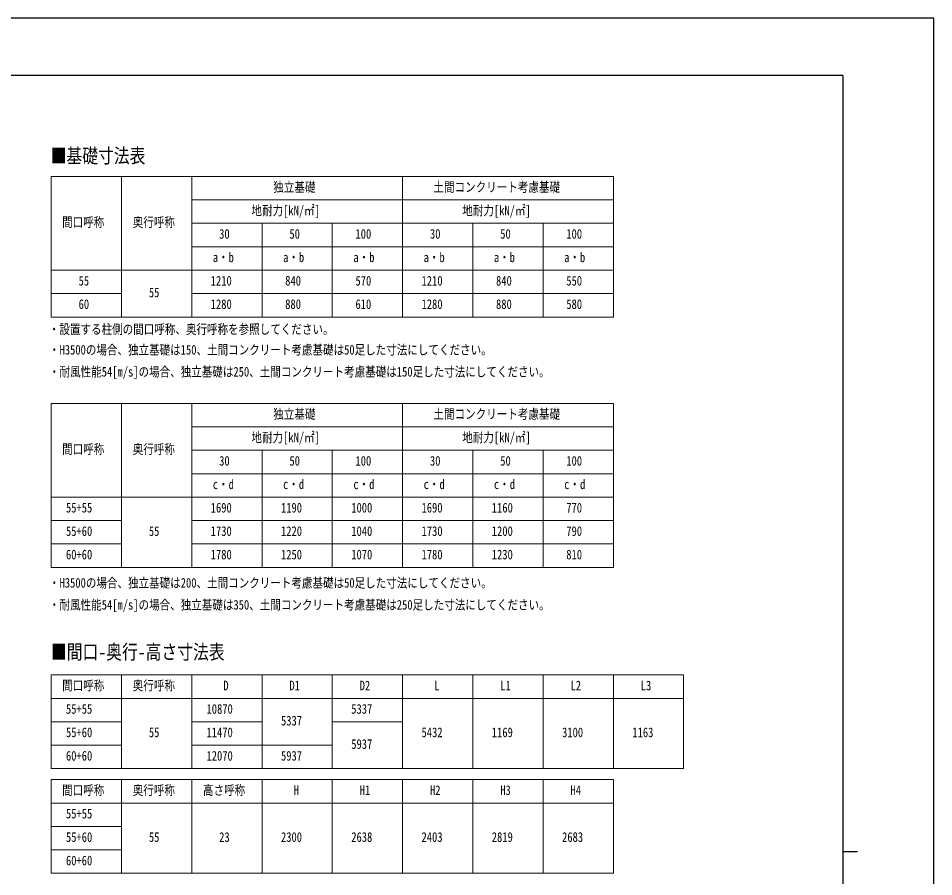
# Model space of a CAD drawing. Units: millimetres, scale not verified. Extents: x -21025 to 21025, y -14850 to 14850.
# Drawn here: x 5393 to 21025, y 194 to 14850 of the extents above; entities that cross this region are included whole.
import ezdxf
from ezdxf.enums import TextEntityAlignment as Align

# ---------------------------------------------------------------- set-up
doc = ezdxf.new("R2010")
doc.units = ezdxf.units.MM
doc.header["$LTSCALE"] = 60
doc.layers.add('0-1_TABLE1', color=7, linetype='Continuous', lineweight=18)
doc.layers.add('0-2_USER1', color=3, linetype='Continuous')
doc.layers.add('0-8_YKK_ZWAK', color=7, linetype='Continuous')
doc.styles.add('ＭＳ ゴシック', font='')
doc.styles.get('ＭＳ ゴシック').set_extended_font_data('MS Gothic')

msp = doc.modelspace()

# ---------------------------------------------------------------- linework, layer by layer
at = {"layer": '0-1_TABLE1'}
for p, q in [((5955.1, 12150), (15555.1, 12150)), ((5955.1, 12150), (5955.1, 9750)), ((7155.1, 12150), (7155.1, 9750)), ((8355.1, 12150), (8355.1, 9750)), ((11955.1, 12150), (11955.1, 9750)), ((8355.1, 11750), (15555.1, 11750)), ((8355.1, 11350), (15555.1, 11350)), ((9555.1, 11350), (9555.1, 9750)), ((10755.1, 11350), (10755.1, 9750)), ((13155.1, 11350), (13155.1, 9750)), ((14355.1, 11350), (14355.1, 9750)), ((8355.1, 10950), (15555.1, 10950)), ((5955.1, 10550), (15555.1, 10550)), ((5955.1, 10150), (7155.1, 10150)), ((8355.1, 10150), (15555.1, 10150)), ((5955.1, 8275), (15555.1, 8275)), ((5955.1, 8275), (5955.1, 5475)), ((7155.1, 8275), (7155.1, 5475)), ((8355.1, 8275), (8355.1, 5475)), ((11955.1, 8275), (11955.1, 5475)), ((8355.1, 7875), (15555.1, 7875)), ((8355.1, 7475), (15555.1, 7475)), ((9555.1, 7475), (9555.1, 5475)), ((10755.1, 7475), (10755.1, 5475)), ((13155.1, 7475), (13155.1, 5475)), ((14355.1, 7475), (14355.1, 5475)), ((8355.1, 7075), (15555.1, 7075)), ((5955.1, 6675), (15555.1, 6675)), ((5955.1, 6275), (7155.1, 6275)), ((8355.1, 6275), (15555.1, 6275)), ((5955.1, 5875), (7155.1, 5875)), ((8355.1, 5875), (15555.1, 5875)), ((5955.1, 3639), (16755.1, 3639)), ((5955.1, 3639), (5955.1, 2039)), ((7155.1, 3639), (7155.1, 2039)), ((8355.1, 3639), (8355.1, 2039)), ((9555.1, 3639), (9555.1, 2039)), ((10755.1, 3639), (10755.1, 2039)), ((11955.1, 3639), (11955.1, 2039)), ((13155.1, 3639), (13155.1, 2039)), ((14355.1, 3639), (14355.1, 2039)), ((15555.1, 3639), (15555.1, 2039)), ((16755.1, 3639), (16755.1, 2039)), ((5955.1, 3239), (16755.1, 3239)), ((5955.1, 2839), (7155.1, 2839)), ((8355.1, 2839), (9555.1, 2839)), ((10755.1, 2839), (11955.1, 2839)), ((5955.1, 2439), (7155.1, 2439)), ((8355.1, 2439), (10755.1, 2439)), ((5955.1, 2039), (16755.1, 2039)), ((5955.1, 1851.29), (15555.1, 1851.29)), ((5955.1, 1851.29), (5955.1, 251.29)), ((7155.1, 1851.29), (7155.1, 251.29)), ((8355.1, 1851.29), (8355.1, 251.29)), ((9555.1, 1851.29), (9555.1, 251.29)), ((10755.1, 1851.29), (10755.1, 251.29)), ((11955.1, 1851.29), (11955.1, 251.29)), ((13155.1, 1851.29), (13155.1, 251.29)), ((14355.1, 1851.29), (14355.1, 251.29)), ((15555.1, 1851.29), (15555.1, 251.29)), ((5955.1, 1451.29), (15555.1, 1451.29)), ((5955.1, 1051.29), (7155.1, 1051.29)), ((5955.1, 651.29), (7155.1, 651.29)), ((5955.1, 251.29), (15555.1, 251.29))]:
    msp.add_line(p, q, dxfattribs=at)
for points in [[(15555.1, 12150), (15555.1, 11350), (15555.1, 9750)], [(5955.1, 9750), (7155.1, 9750), (8355.1, 9750), (15555.1, 9750)], [(15555.1, 8275), (15555.1, 7475), (15555.1, 5475)], [(5955.1, 5475), (7155.1, 5475), (8355.1, 5475), (15555.1, 5475)]]:
    msp.add_lwpolyline(points, dxfattribs=at)
at = {"layer": '0-8_YKK_ZWAK'}
for p, q in [((19475.1, 13875), (-19524.9, 13875)), ((19475.1, 13875), (19475.1, -12625)), ((19475.1, 625), (19725.1, 625))]:
    msp.add_line(p, q, dxfattribs=at)
msp.add_lwpolyline([(-21025, -14850), (21025, -14850), (21025, 14850), (-21025, 14850)], close=True, dxfattribs=at)

# ---------------------------------------------------------------- texts
at = {"layer": '0-1_TABLE1', "style": 'ＭＳ ゴシック', "width": 0.8}
for s, p in [('独立基礎', (9747.1, 11837.5)), ('土間コンクリート考慮基礎', (12483.1, 11837.5)), ('地耐力[kN/㎡]', (9375.1, 11437.5)), ('地耐力[kN/㎡]', (12975.1, 11437.5)), ('間口呼称', (6141.1, 11237.5)), ('奥行呼称', (7347.1, 11237.5)), ('30', (8823.1, 11037.5)), ('50', (10023.1, 11037.5)), ('100', (11151.1, 11037.5)), ('30', (12423.1, 11037.5)), ('50', (13623.1, 11037.5)), ('100', (14751.1, 11037.5)), ('a・b', (8715.1, 10637.5)), ('a・b', (9915.1, 10637.5)), ('a・b', (11115.1, 10637.5)), ('a・b', (12315.1, 10637.5)), ('a・b', (13515.1, 10637.5)), ('a・b', (14715.1, 10637.5)), ('55', (6423.1, 10237.5)), ('1210', (8679.1, 10237.5)), ('840', (9951.1, 10237.5)), ('570', (11151.1, 10237.5)), ('1210', (12279.1, 10237.5)), ('840', (13551.1, 10237.5)), ('550', (14751.1, 10237.5)), ('55', (7623.1, 10037.5)), ('60', (6423.1, 9837.5)), ('1280', (8679.1, 9837.5)), ('880', (9951.1, 9837.5)), ('610', (11151.1, 9837.5)), ('1280', (12279.1, 9837.5)), ('880', (13551.1, 9837.5)), ('580', (14751.1, 9837.5)), ('独立基礎', (9747.1, 7962.5)), ('土間コンクリート考慮基礎', (12483.1, 7962.5)), ('地耐力[kN/㎡]', (9375.1, 7562.5)), ('地耐力[kN/㎡]', (12975.1, 7562.5)), ('間口呼称', (6141.1, 7362.5)), ('奥行呼称', (7347.1, 7362.5)), ('30', (8823.1, 7162.5)), ('50', (10023.1, 7162.5)), ('100', (11151.1, 7162.5)), ('30', (12423.1, 7162.5)), ('50', (13623.1, 7162.5)), ('100', (14751.1, 7162.5)), ('c・d', (8715.1, 6762.5)), ('c・d', (9915.1, 6762.5)), ('c・d', (11115.1, 6762.5)), ('c・d', (12315.1, 6762.5)), ('c・d', (13515.1, 6762.5)), ('c・d', (14715.1, 6762.5)), ('55+55', (6207.1, 6362.5)), ('1690', (8679.1, 6362.5)), ('1190', (9879.1, 6362.5)), ('1000', (11079.1, 6362.5)), ('1690', (12279.1, 6362.5)), ('1160', (13479.1, 6362.5)), ('770', (14751.1, 6362.5)), ('55+60', (6207.1, 5962.5)), ('55', (7623.1, 5962.5)), ('1730', (8679.1, 5962.5)), ('1220', (9879.1, 5962.5)), ('1040', (11079.1, 5962.5)), ('1730', (12279.1, 5962.5)), ('1200', (13479.1, 5962.5)), ('790', (14751.1, 5962.5)), ('60+60', (6207.1, 5562.5)), ('1780', (8679.1, 5562.5)), ('1250', (9879.1, 5562.5)), ('1070', (11079.1, 5562.5)), ('1780', (12279.1, 5562.5)), ('1230', (13479.1, 5562.5)), ('810', (14751.1, 5562.5)), ('間口呼称', (6141.1, 3326.5)), ('奥行呼称', (7347.1, 3326.5)), ('D', (8895.1, 3326.5)), ('D1', (10023.1, 3326.5)), ('D2', (11223.1, 3326.5)), ('L', (12495.1, 3326.5)), ('L1', (13623.1, 3326.5)), ('L2', (14823.1, 3326.5)), ('L3', (16023.1, 3326.5)), ('55+55', (6207.1, 2926.5)), ('10870', (8607.1, 2926.5)), ('5337', (11079.1, 2926.5)), ('5337', (9879.1, 2726.5)), ('55+60', (6207.1, 2526.5)), ('55', (7623.1, 2526.5)), ('11470', (8607.1, 2526.5)), ('5432', (12279.1, 2526.5)), ('1169', (13479.1, 2526.5)), ('3100', (14679.1, 2526.5)), ('1163', (15879.1, 2526.5)), ('5937', (11079.1, 2326.5)), ('60+60', (6207.1, 2126.5)), ('12070', (8607.1, 2126.5)), ('5937', (9879.1, 2126.5)), ('間口呼称', (6141.1, 1538.79)), ('奥行呼称', (7347.1, 1538.79)), ('高さ呼称', (8547.1, 1538.79)), ('H', (10095.1, 1538.79)), ('H1', (11223.1, 1538.79)), ('H2', (12423.1, 1538.79)), ('H3', (13623.1, 1538.79)), ('H4', (14823.1, 1538.79)), ('55+55', (6207.1, 1138.79)), ('55+60', (6207.1, 738.79)), ('55', (7623.1, 738.79)), ('23', (8823.1, 738.79)), ('2300', (9879.1, 738.79)), ('2638', (11079.1, 738.79)), ('2403', (12279.1, 738.79)), ('2819', (13479.1, 738.79)), ('2683', (14679.1, 738.79)), ('60+60', (6207.1, 338.79))]:
    msp.add_text(s, height=165, dxfattribs=at).set_placement(p, align=Align.BOTTOM_LEFT)
at = {"layer": '0-2_USER1', "style": 'ＭＳ ゴシック', "width": 0.8}
for s, height, p in [('■基礎寸法表', 247.1, (5945.58, 12306.13)), ('・設置する柱側の間口呼称、奥行呼称を参照してください。', 165, (5914.8, 9410.01)), ('・H3500の場合、独立基礎は150、土間コンクリート考慮基礎は50足した寸法にしてください。', 165, (5917.57, 9058.95)), ('・耐風性能54[m/s]の場合、独立基礎は250、土間コンクリート考慮基礎は150足した寸法にしてください。', 165, (5917.57, 8683.95)), ('・H3500の場合、独立基礎は200、土間コンクリート考慮基礎は50足した寸法にしてください。', 165, (5917.57, 5079.61)), ('・耐風性能54[m/s]の場合、独立基礎は350、土間コンクリート考慮基礎は250足した寸法にしてください。', 165, (5917.57, 4704.61)), ('■間口-奥行-高さ寸法表', 247.1, (5950.64, 3833.26))]:
    msp.add_text(s, height=height, dxfattribs=at).set_placement(p, align=Align.BOTTOM_LEFT)

doc.saveas('drawing.dxf')
